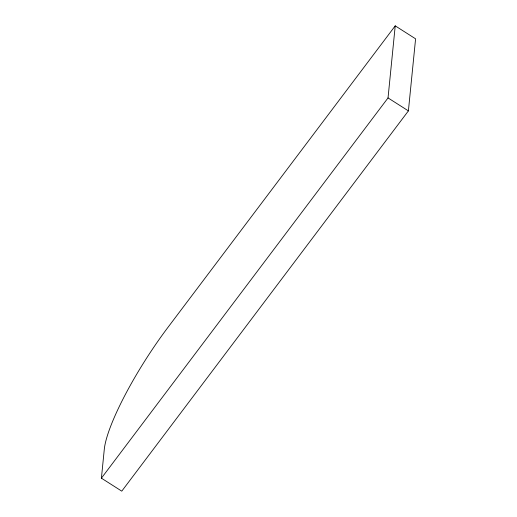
<?xml version="1.0" encoding="UTF-8"?>
<svg xmlns="http://www.w3.org/2000/svg" width="517" height="517" viewBox="0 0 517 517"><rect width="100%" height="100%" fill="white"/><g stroke="black" fill="none" stroke-linecap="round" stroke-linejoin="round"><path stroke-width="0.78" d="M101.41 478.173L104.285 449.351A105.597 21.068 -57.5 0 1 167.902 327.435L395.227 25.85L415.59 38.827L408.398 110.89L121.773 491.15L101.41 478.173L388.034 97.92L395.227 25.85M388.034 97.92L408.398 110.89"/></g></svg>
